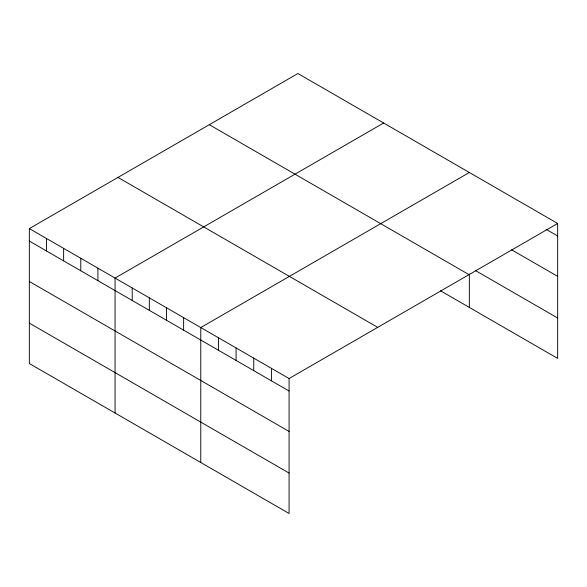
<?xml version="1.0" encoding="UTF-8"?>
<svg xmlns="http://www.w3.org/2000/svg" width="587" height="587" viewBox="0 0 587 587"><rect width="100%" height="100%" fill="white"/><g stroke="black" fill="none" stroke-linecap="round" stroke-linejoin="round"><path stroke-width="0.88" d="M29.35 228.585L289.075 378.534L289.075 513.478L29.35 363.529L29.35 228.585L297.925 73.522L557.65 223.471L557.65 358.415L440.514 290.785M383.634 123.006L115.059 278.069L115.059 413.006M469.343 172.49L200.769 327.553L200.769 462.49M289.075 378.534L557.65 223.471M546.13 229.319L557.65 235.967M511.578 249.776L557.65 276.374M475.485 270.57L557.65 318.007M209.295 124.693L469.02 274.643M117.98 177.413L377.705 327.363M29.35 241.081L289.075 391.03M29.35 281.489L289.075 431.438M29.35 323.121L289.075 473.071M469.343 274.056L469.343 307.434M271.414 368.335L271.414 380.831M253.753 358.143L253.753 370.639M236.091 347.944L236.091 360.44M218.43 337.745L218.43 350.241M183.628 317.655L183.628 330.151M166.488 307.757L166.488 320.253M149.34 297.858L149.34 310.354M132.2 287.968L132.2 300.463M97.919 268.171L97.919 280.667M80.779 258.273L80.779 270.768M63.631 248.382L63.631 260.87M46.49 238.483L46.49 250.979"/></g></svg>
